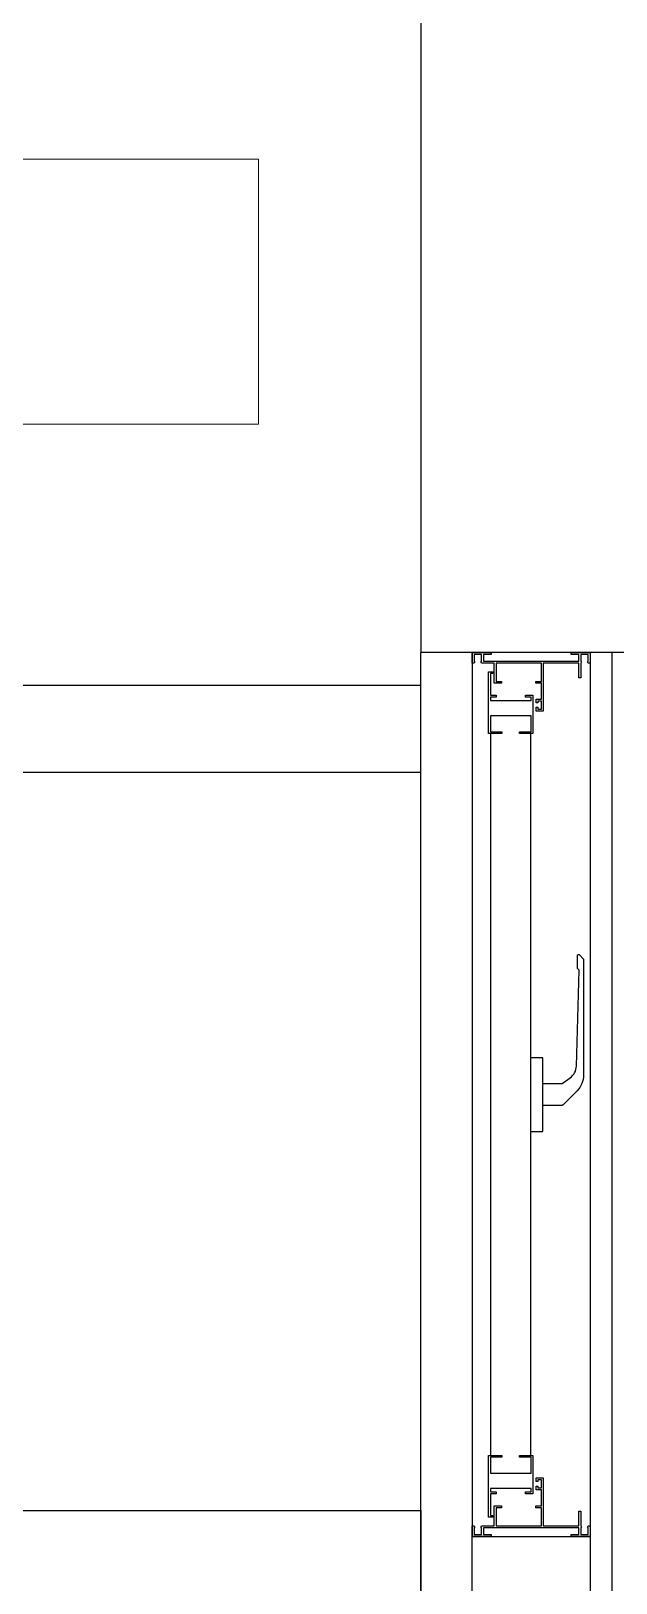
# Model space of a CAD drawing. Extents: x 612 to 738, y -85 to 470.
# Drawn here: x 616.733 to 617.131, y 461.18 to 462.234 of the extents above; entities that cross this region are included whole.
import ezdxf

# ---------------------------------------------------------------- set-up
doc = ezdxf.new("R2010")
doc.units = 0
doc.layers.get('0').update_dxf_attribs({"linetype": 'CONTINUOUS'})
for name, color, linetype in [('A-CONSTRUIR', 12, 'CONTINUOUS'), ('A101', 1, 'CONTINUOUS'), ('A102', 2, 'CONTINUOUS'), ('ARQ-ALV', 6, 'CONTINUOUS'), ('ARQ-EST', 7, 'CONTINUOUS')]:
    doc.layers.add(name, color=color, linetype=linetype)
doc.layers.add('PILARES ESTRUTURAIS-P', color=7, linetype='CONTINUOUS', lineweight=18)

# ---------------------------------------------------------------- blocks, each defined once
blk = doc.blocks.new('JMA_CS060')
at = {"layer": 'A101'}
for points in [[(7.2, 16.1), (7.2, 46.9), (19.5, 46.9), (19.5, 43.2), (20.8, 43.2), (20.8, 46.9), (31.6, 46.9), (31.6, 43.4), (34.2, 43.4), (34.2, 44.4), (32.9, 44.4), (32.9, 46.9), (38.4, 46.9), (38.4, 44.4), (37.2, 44.4), (37.2, 43.4), (39.7, 43.4), (39.7, 48.2), (7.2, 48.2), (7.2, 72.4), (17.2, 72.4), (17.2, 73.7), (7.2, 73.7), (6.3, 74.2), (5.8, 73.7), (1.3, 73.7), (1.3, 78.7), (5.8, 78.7), (6.3, 78.2), (7.2, 78.7), (7.2, 80), (0, 80), (0, 67.2), (1.3, 67.2), (1.3, 72.4), (5.9, 72.4), (5.9, 7.6), (1.3, 7.6), (1.3, 12.8), (0, 12.8), (0, 0), (7.2, 0), (7.2, 1.3), (6.3, 1.8), (5.8, 1.3), (1.3, 1.3), (1.3, 6.3), (5.8, 6.3), (6.3, 5.8), (7.2, 6.3), (7.2, 14.8), (20.8, 14.8), (20.8, 19.8), (19.5, 19.8), (19.5, 16.1)], [(580.5, 46.9), (592.8, 46.9), (592.8, 16.1), (580.5, 16.1), (580.5, 19.8), (579.2, 19.8), (579.2, 14.8), (592.8, 14.8), (592.8, 6.3), (593.7, 5.8), (594.2, 6.3), (598.7, 6.3), (598.7, 1.3), (594.2, 1.3), (593.7, 1.8), (592.8, 1.3), (592.8, 0), (600, 0), (600, 12.8), (598.7, 12.8), (598.7, 7.6), (594.1, 7.6), (594.1, 72.4), (598.7, 72.4), (598.7, 67.2), (600, 67.2), (600, 80), (592.8, 80), (592.8, 78.7), (593.7, 78.2), (594.2, 78.7), (598.7, 78.7), (598.7, 73.7), (594.2, 73.7), (593.7, 74.2), (592.8, 73.7), (582.8, 73.7), (582.8, 72.4), (592.8, 72.4), (592.8, 48.2), (560.3, 48.2), (560.3, 43.4), (562.9, 43.4), (562.9, 44.4), (561.6, 44.4), (561.6, 46.9), (567.1, 46.9), (567.1, 44.4), (565.9, 44.4), (565.9, 43.4), (568.4, 43.4), (568.4, 46.9), (579.2, 46.9), (579.2, 43.2), (580.5, 43.2)], [(325, 47.9), (325, 46.9), (325, 40.6), (325, 39.6), (275, 39.6), (275, 40.6), (275, 46.9), (275, 47.9)], [(55, 32.1), (55, 41.1), (29, 41.1), (29, 36.1), (30.2, 36.1), (30.2, 39.9), (32.5, 39.9), (32.5, 12.3), (30.2, 12.3), (30.2, 16.1), (29, 16.1), (29, 12.3), (14.2, 12.3), (14.2, 13.9), (13, 13.9), (13, 11.1), (55, 11.1), (55, 20.1), (53.8, 20.1), (53.8, 12.3), (43, 12.3), (43, 39.9), (53.8, 39.9), (53.8, 32.1)]]:
    blk.add_lwpolyline(points, close=True, dxfattribs=at)
blk.add_lwpolyline([(307.5, 47.9), (307.5, 61), (311.3, 66.4, -0.23718), (319.2, 70.7), (384.5, 72.5), (385.5, 71.5), (394.5, 71.5, 0.414214), (395, 72), (395, 72.5), (392, 75.5), (313.2, 75.5, 0.198912), (302.6, 71.1), (293.1, 61.6, 0.198912), (292.5, 60.2), (292.5, 47.9)], format="xyb", dxfattribs=at)
blk.add_lwpolyline([(587, 11.1), (587, 13.9), (585.8, 13.9), (585.8, 12.3), (571, 12.3), (571, 16.1), (569.8, 16.1), (569.8, 12.3), (567.5, 12.3), (567.5, 39.9), (569.8, 39.9), (569.8, 36.1), (571, 36.1), (571, 41.1), (545, 41.1), (545, 32.1), (546.2, 32.1), (546.2, 39.9), (557, 39.9), (557, 12.3), (546.2, 12.3), (546.2, 20.1), (545, 20.1), (545, 11.1), (587, 11.1), (587, 11.1)], dxfattribs=at)
at = {"layer": 'A102'}
for p, q in [((600, 80), (0, 80)), ((275, 39.6), (55, 39.6)), ((545, 39.6), (325, 39.6)), ((545, 12.4), (55, 12.4)), ((600, 0), (0, 0))]:
    blk.add_line(p, q, dxfattribs=at)
blk = doc.blocks.new('M_Cota Madeira -Coluna - 18X29-2565263-PAV_ TÉRREO')
at = {"layer": 'PILARES ESTRUTURAIS-P'}
for p, q in [((0.09, 0.145), (-0.09, 0.145)), ((-0.09, 0.145), (-0.09, -0.145)), ((0.09, -0.145), (0.09, 0.145)), ((-0.09, -0.145), (0.09, -0.145))]:
    blk.add_line(p, q, dxfattribs=at)
blk = doc.blocks.new('BASE ARQ')
at = {"layer": 'A-CONSTRUIR'}
for points in [[(725.7135, 483.7037), (725.7135, 483.6449), (726.7298, 483.6449), (726.7298, 483.7037)], [(725.7135, 483.0848), (725.7135, 483.1437), (726.7298, 483.1437), (726.7298, 483.0848)]]:
    blk.add_lwpolyline(points, close=True, dxfattribs=at)
at = {"layer": 'A102', "linetype": 'Continuous', "ltscale": 0.01}
for p, q in [((726.7298, 481.8257), (726.7298, 483.726)), ((726.8598, 481.826), (726.8598, 483.726))]:
    blk.add_line(p, q, dxfattribs=at)
blk.add_lwpolyline([(726.7648, 483.076), (726.7648, 483.126), (726.8448, 483.126), (726.8448, 483.076)], close=True, dxfattribs=at)
at = {"layer": 'ARQ-ALV'}
for p in [(726.7298, 488.601), (726.8798, 483.726)]:
    blk.add_line(p, (726.7298, 483.726), dxfattribs=at)
at = {"layer": 'A101', "linetype": 'Continuous', "xscale": -0.0009999999999764, "yscale": 0.0009999999999764, "zscale": 0.001, "rotation": 270}
blk.add_blockref('JMA_CS060', (726.7648, 483.126), dxfattribs=at)
at = {"layer": 'ARQ-EST', "rotation": 89.99999999999991}
blk.add_blockref('M_Cota Madeira -Coluna - 18X29-2565263-PAV_ TÉRREO', (726.4746, 483.971), dxfattribs=at)

msp = doc.modelspace()

# ---------------------------------------------------------------- block references
msp.add_blockref('BASE ARQ', (-109.7317, -21.9142))

doc.saveas('drawing.dxf')
